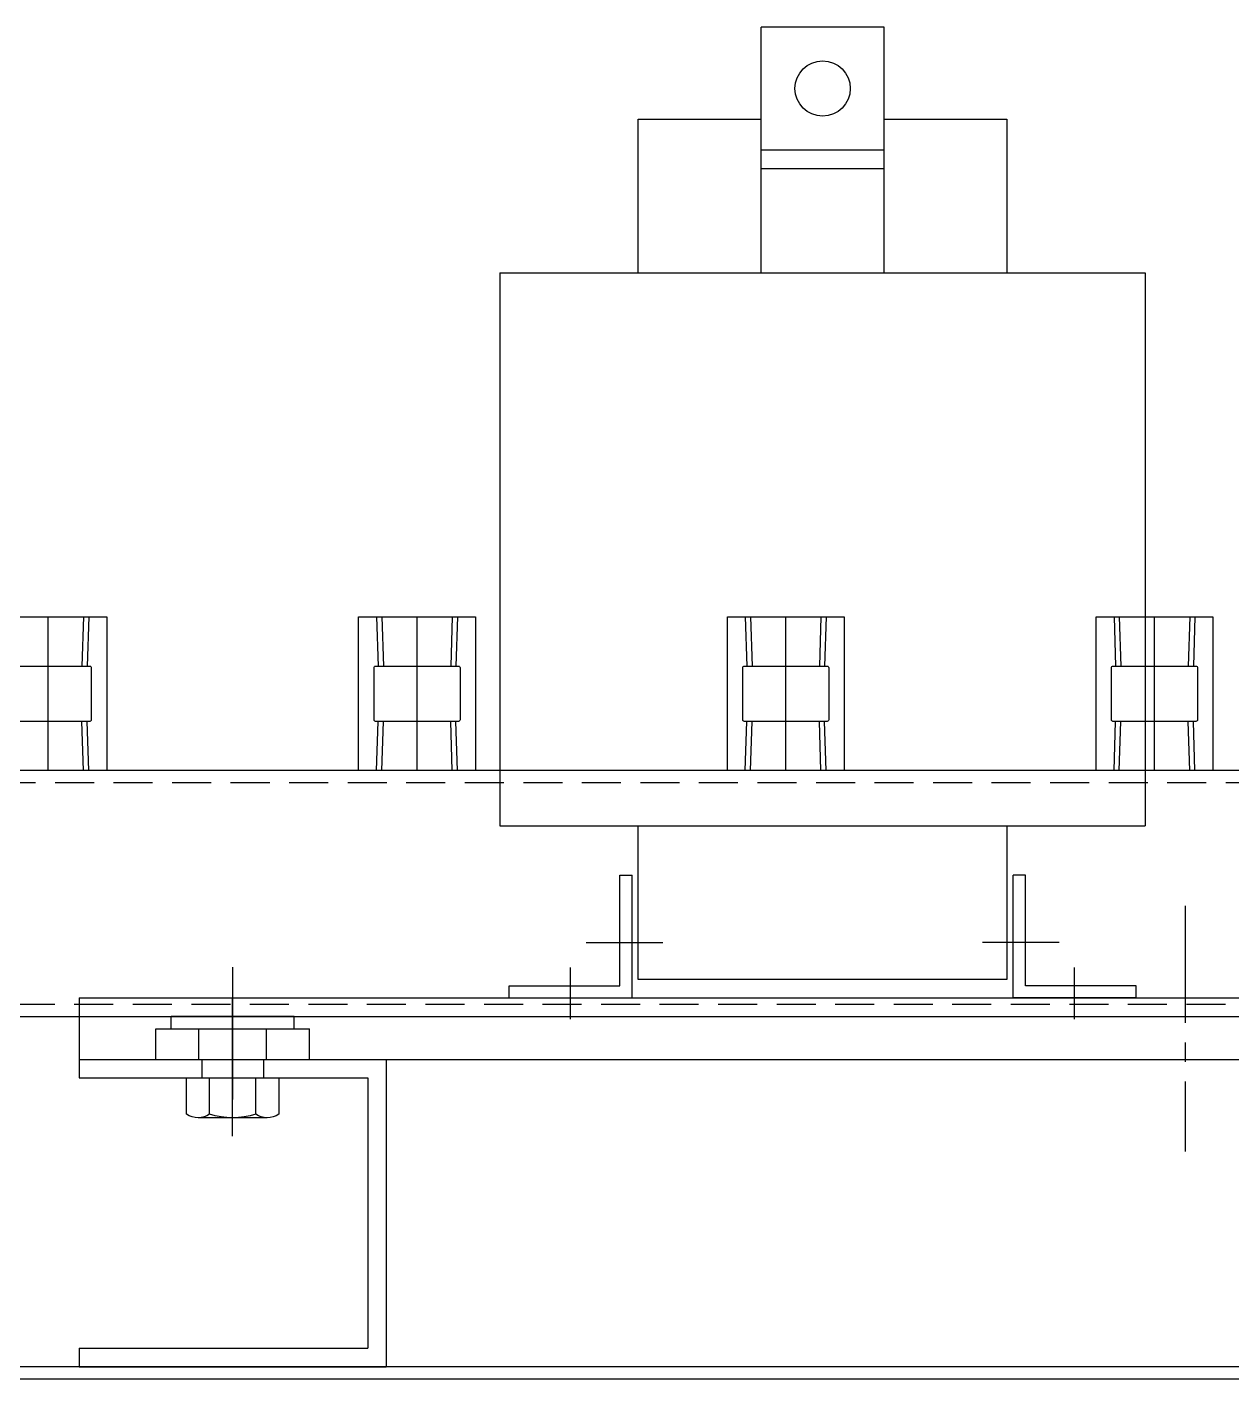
# Model space of a CAD drawing. Header units: millimetres. Extents: x 24815 to 37444, y -10619 to 6020.
# Drawn here: x 35885.1 to 36081.1, y 22 to 242 of the extents above; entities that cross this region are included whole.
import ezdxf

# ---------------------------------------------------------------- set-up
doc = ezdxf.new("R2010")
doc.units = ezdxf.units.MM
for name, pattern in [('CENTER', [50.8, 31.75, -6.35, 6.35, -6.35]), ('CENTER1', [10, 7, -1, 1, -1]), ('CENTER2', [28.575, 19.05, -3.175, 3.175, -3.175]), ('CENTERX2', [101.6, 63.5, -12.7, 12.7, -12.7]), ('HIDDEN', [9.525, 6.35, -3.175]), ('HIDDEN2', [4.7625, 3.175, -1.5875])]:
    doc.linetypes.add(name, pattern=pattern)
for name, color, linetype in [('3', 3, 'Continuous'), ('______', 7, 'Continuous'), ('CEN', 1, 'CENTER'), ('CENTER', 1, 'CENTER'), ('THIN', 3, 'Continuous')]:
    doc.layers.add(name, color=color, linetype=linetype)

# ---------------------------------------------------------------- blocks, each defined once
blk = doc.blocks.new('64tweeffddsfasdf')
at = {"layer": '3'}
for p, q in [((-16509.17, 8543.32), (-17305.17, 8543.32)), ((-17307.17, 8541.32), (-16507.17, 8541.32))]:
    blk.add_line(p, q, dxfattribs=at)
blk = doc.blocks.new('A$C77215BD6')
at = {"color": 1, "linetype": 'CENTERX2'}
blk.add_line((25, 50.5), (25, 40.5), dxfattribs=at)
blk.add_line((25, 50.5), (25, 40.5), dxfattribs=at)
at = {"color": 4}
for p, q in [((0, 47), (50, 47)), ((0, 47), (50, 47)), ((0, 47), (0, 44)), ((50, 47), (50, -3)), ((50, 47), (50, -3)), ((0, 44), (47, 44)), ((0, 44), (47, 44)), ((47, 44), (47, 0)), ((47, 44), (47, 0)), ((0, 0), (47, 0)), ((0, 0), (47, 0)), ((0, 0), (0, -3)), ((0, -3), (50, -3)), ((0, -3), (50, -3))]:
    blk.add_line(p, q, dxfattribs=at)
at = {"color": 2}
for p, q in [((20, 47), (20, 44)), ((20, 47), (20, 44)), ((30, 47), (30, 44)), ((30, 47), (30, 44))]:
    blk.add_line(p, q, dxfattribs=at)
for p, q in [((21.25, 38.08), (21.25, 44)), ((21.25, 38.08), (21.25, 44)), ((28.75, 38.08), (28.75, 44)), ((28.75, 38.08), (28.75, 44)), ((30.63, 37.5), (19.37, 37.5)), ((30.63, 37.5), (19.37, 37.5))]:
    blk.add_line(p, q)
blk.add_lwpolyline([(32.51, 44), (32.51, 38.08, -0.309401), (28.75, 38.08, -0.154701), (21.25, 38.08, -0.309401), (17.49, 38.08), (17.49, 44), (32.51, 44)], format="xyb")
blk.add_lwpolyline([(32.51, 44), (32.51, 38.08, -0.309401), (28.75, 38.08, -0.154701), (21.25, 38.08, -0.309401), (17.49, 38.08), (17.49, 44), (32.51, 44)], format="xyb")
at = {"layer": 'CENTER'}
blk.add_line((25, 34.5), (25, 47), dxfattribs=at)
blk.add_line((25, 34.5), (25, 47), dxfattribs=at)
blk = doc.blocks.new('A$C7B1C76C4')
blk.add_blockref('64tweeffddsfasdf', (17307.17, -9441.32))
at = {"layer": '______', "ltscale": 10}
blk.add_blockref('A$C77215BD6', (278.76, -895), dxfattribs=at)
blk = doc.blocks.new('A$C48746BCF')
at = {"color": 32}
for p, q in [((10, 0), (0, 0)), ((0, 0), (0, -360)), ((10, 0), (10, -360))]:
    blk.add_line(p, q, dxfattribs=at)
at = {"color": 1, "linetype": 'CENTER2'}
blk.add_line((25, -180), (-15, -180), dxfattribs=at)
at = {"layer": 'CEN', "ltscale": 10}
blk.add_line((15, -25), (-5, -25), dxfattribs=at)
blk = doc.blocks.new('A$C3688079D')
at = {"color": 6}
for p, q in [((41, 118), (41, 158)), ((61, 158), (41, 158)), ((61, 118), (61, 158)), ((41, 138), (61, 138)), ((41, 135), (61, 135))]:
    blk.add_line(p, q, dxfattribs=at)
for p, q in [((21, 118), (21, 143)), ((21, 143), (41, 143)), ((61, 143), (81, 143)), ((81, 143), (81, 118)), ((21, 3), (21, 28)), ((81, 28), (81, 3)), ((12.51, 9), (24.98, 9)), ((89.49, 9), (77.02, 9)), ((10, -3.43), (10, 4.96)), ((92, -3.43), (92, 4.96)), ((81, 3), (21, 3))]:
    blk.add_line(p, q)
at = {"color": 1}
for p, q in [((-1.5, 118), (103.5, 118)), ((-1.5, 118), (-1.5, 28)), ((103.5, 118), (103.5, 28)), ((-1.5, 28), (103.5, 28))]:
    blk.add_line(p, q, dxfattribs=at)
at = {"color": 4}
for p, q in [((18, 2), (18, 20)), ((18, 20), (20, 20)), ((20, 0), (20, 20)), ((82, 0), (82, 20)), ((84, 20), (82, 20)), ((84, 2), (84, 20)), ((0, 0), (0, 2)), ((0, 2), (18, 2)), ((0, 0), (20, 0)), ((102, 0), (82, 0)), ((102, 2), (84, 2)), ((102, 0), (102, 2))]:
    blk.add_line(p, q, dxfattribs=at)
at = {"color": 6}
blk.add_circle((51, 148), 4.5, dxfattribs=at)
blk = doc.blocks.new('A$C58335CE3')
at = {"color": 32}
for p, q in [((0, 12.5), (0, -12.5)), ((0, 12.5, 0), (5, 12.5, 0)), ((5, 12.5), (5, -12.5)), ((0, -12.5, 0), (5, -12.5, 0))]:
    blk.add_line(p, q, dxfattribs=at)
at = {"color": 2, "linetype": 'HIDDEN'}
for p, q in [((0, 5.5, 0), (5, 5.5, 0)), ((0, -5.5, 0), (5, -5.5, 0))]:
    blk.add_line(p, q, dxfattribs=at)
at = {"color": 1}
blk.add_line((-5, 0, 0), (10, 0, 0), dxfattribs=at)
blk = doc.blocks.new('rcw345trcw45t')
for p, q in [((53002.75, -14361.01), (52983.75, -14361.01)), ((52983.75, -14361.01), (52983.75, -14386.01)), ((52987.52, -14361.01), (52987.77, -14369.01)), ((52998.97, -14361.01), (52998.72, -14369.01)), ((53002.75, -14386.01), (53002.75, -14361.01)), ((52987.52, -14386.01), (52987.77, -14378.01)), ((52998.97, -14386.01), (52998.72, -14378.01)), ((52983.75, -14386.01), (53002.75, -14386.01))]:
    blk.add_line(p, q)
blk.add_lwpolyline([(52986.25, -14377.76, 0.414214), (52986.5, -14378.01), (53000, -14378.01, 0.414214), (53000.25, -14377.76), (53000.25, -14369.26, 0.414214), (53000, -14369.01), (52986.5, -14369.01, 0.414214), (52986.25, -14369.26)], format="xyb", close=True)
at = {"layer": 'CENTER'}
blk.add_lwpolyline([(52993.25, -14386.01), (52993.25, -14378.01), (52993.25, -14369.01), (52993.25, -14361.01)], dxfattribs=at)
at = {"layer": 'THIN'}
for p, q in [((52986.67, -14361.01), (52986.92, -14369.01)), ((52999.83, -14361.01), (52999.58, -14369.01)), ((52986.67, -14386.01), (52986.92, -14378.01)), ((52999.83, -14386.01), (52999.58, -14378.01))]:
    blk.add_line(p, q, dxfattribs=at)
blk = doc.blocks.new('A$C67533663')
at = {"color": 2, "linetype": 'HIDDEN2', "ltscale": 2}
for p, q in [((-187, 40), (302, 39.99)), ((302, 3.99), (-187, 4))]:
    blk.add_line(p, q, dxfattribs=at)
at = {"color": 1, "linetype": 'CENTER1'}
blk.add_line((0, 7), (0, -5), dxfattribs=at)
for p, q in [((-10, 0), (-10, 2)), ((-10, 2), (10, 2)), ((10, 0), (-10, 0)), ((10, 0), (10, 2))]:
    blk.add_line(p, q)
blk.add_lwpolyline([(-186, 42), (301, 41.99), (302, 40.99), (302, 2.99), (301, 1.99), (-186, 2), (-187, 3), (-187, 41)], close=True)
for p in [(-53143.25, 14428.01), (-53083.25, 14428.01), (-53023.25, 14428.01), (-52963.25, 14428.01)]:
    blk.add_blockref('rcw345trcw45t', p)
blk = doc.blocks.new('A$C03E404C8')
at = {"color": 2, "linetype": 'HIDDEN2', "ltscale": 2}
for p, q in [((-187, 40), (302, 39.99)), ((-187, 40), (302, 39.99)), ((302, 3.99), (-187, 4)), ((302, 3.99), (-187, 4))]:
    blk.add_line(p, q, dxfattribs=at)
at = {"color": 1, "linetype": 'CENTER1'}
blk.add_line((0, 7), (0, -5), dxfattribs=at)
blk.add_line((0, 7), (0, -5), dxfattribs=at)
for p, q in [((-10, 0), (-10, 2)), ((-10, 2), (10, 2)), ((-10, 0), (-10, 2)), ((-10, 2), (10, 2)), ((10, 0), (-10, 0)), ((10, 0), (-10, 0)), ((10, 0), (10, 2)), ((10, 0), (10, 2))]:
    blk.add_line(p, q)
blk.add_lwpolyline([(-186, 42), (301, 41.99), (302, 40.99), (302, 2.99), (301, 1.99), (-186, 2), (-187, 3), (-187, 41)], close=True)
blk.add_lwpolyline([(-186, 42), (301, 41.99), (302, 40.99), (302, 2.99), (301, 1.99), (-186, 2), (-187, 3), (-187, 41)], close=True)
for p in [(-53143.25, 14428.01), (-53143.25, 14428.01), (-53083.25, 14428.01), (-53083.25, 14428.01), (-53023.25, 14428.01), (-53023.25, 14428.01), (-52963.25, 14428.01), (-52963.25, 14428.01)]:
    blk.add_blockref('rcw345trcw45t', p)

msp = doc.modelspace()

# ---------------------------------------------------------------- block references
for name, p in [('A$C7B1C76C4', (35614.76773, 922.01411)), ('A$C3688079D', (35963.52692, 84.01411))]:
    msp.add_blockref(name, p)
at = {"xscale": -1}
for name in ['A$C67533663', 'A$C03E404C8']:
    msp.add_blockref(name, (35918.52692, 79.01411), dxfattribs=at)
at = {"rotation": 90}
msp.add_blockref('A$C58335CE3', (35918.52692, 74.01411), dxfattribs=at)
at = {"layer": '______', "ltscale": 10, "rotation": 90}
msp.add_blockref('A$C48746BCF', (35893.52692, 74.01411), dxfattribs=at)

doc.saveas('drawing.dxf')
